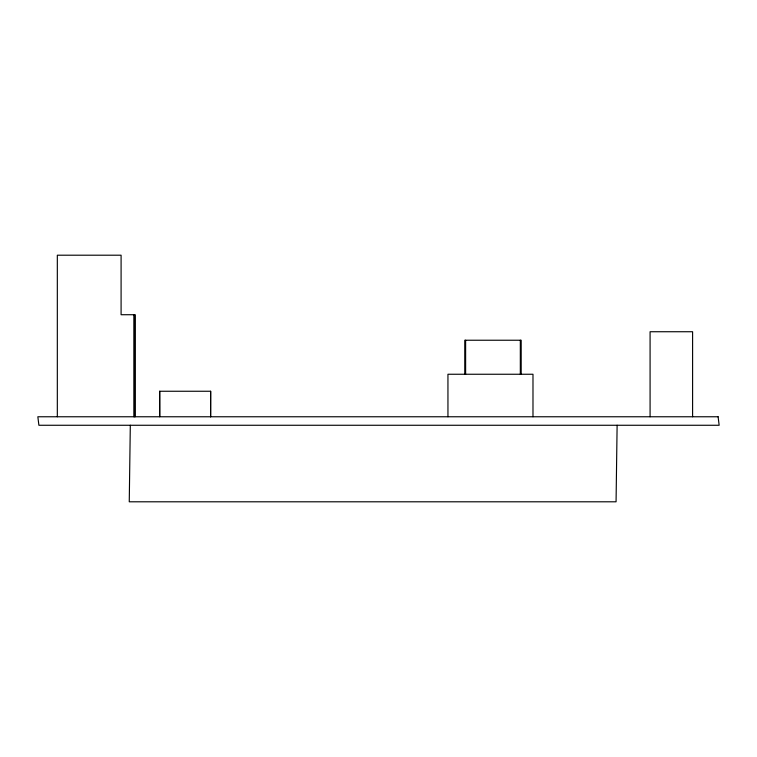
<?xml version="1.0" encoding="UTF-8"?>
<svg xmlns="http://www.w3.org/2000/svg" width="757" height="757" viewBox="0 0 757 757"><rect width="100%" height="100%" fill="white"/><g stroke="black" fill="none" stroke-linecap="round" stroke-linejoin="round"><path stroke-width="1.14" d="M130.308 425.264L129.258 501.796L616.066 501.796L617.116 425.264M159.708 391.255L159.708 416.766L159.651 391.255L210.654 391.255L210.654 416.766M692.598 416.766L692.598 331.736L650.083 331.736L650.083 416.766M532.985 416.766L532.985 374.251L447.945 374.251L447.955 416.766M521.185 374.251L521.185 340.234L464.76 340.234L464.76 374.251M520.324 340.234L520.324 374.251M465.621 340.234L465.621 374.251M210.635 391.255L210.578 416.766M135.172 416.766L135.172 314.723L121.092 314.723L121.092 255.204L57.324 255.204L57.324 416.766M134.604 314.723L134.604 416.766M133.847 314.723L133.847 416.766M718.109 416.766L37.85 416.766L38.891 425.264L719.15 425.264L718.109 416.766"/></g></svg>
